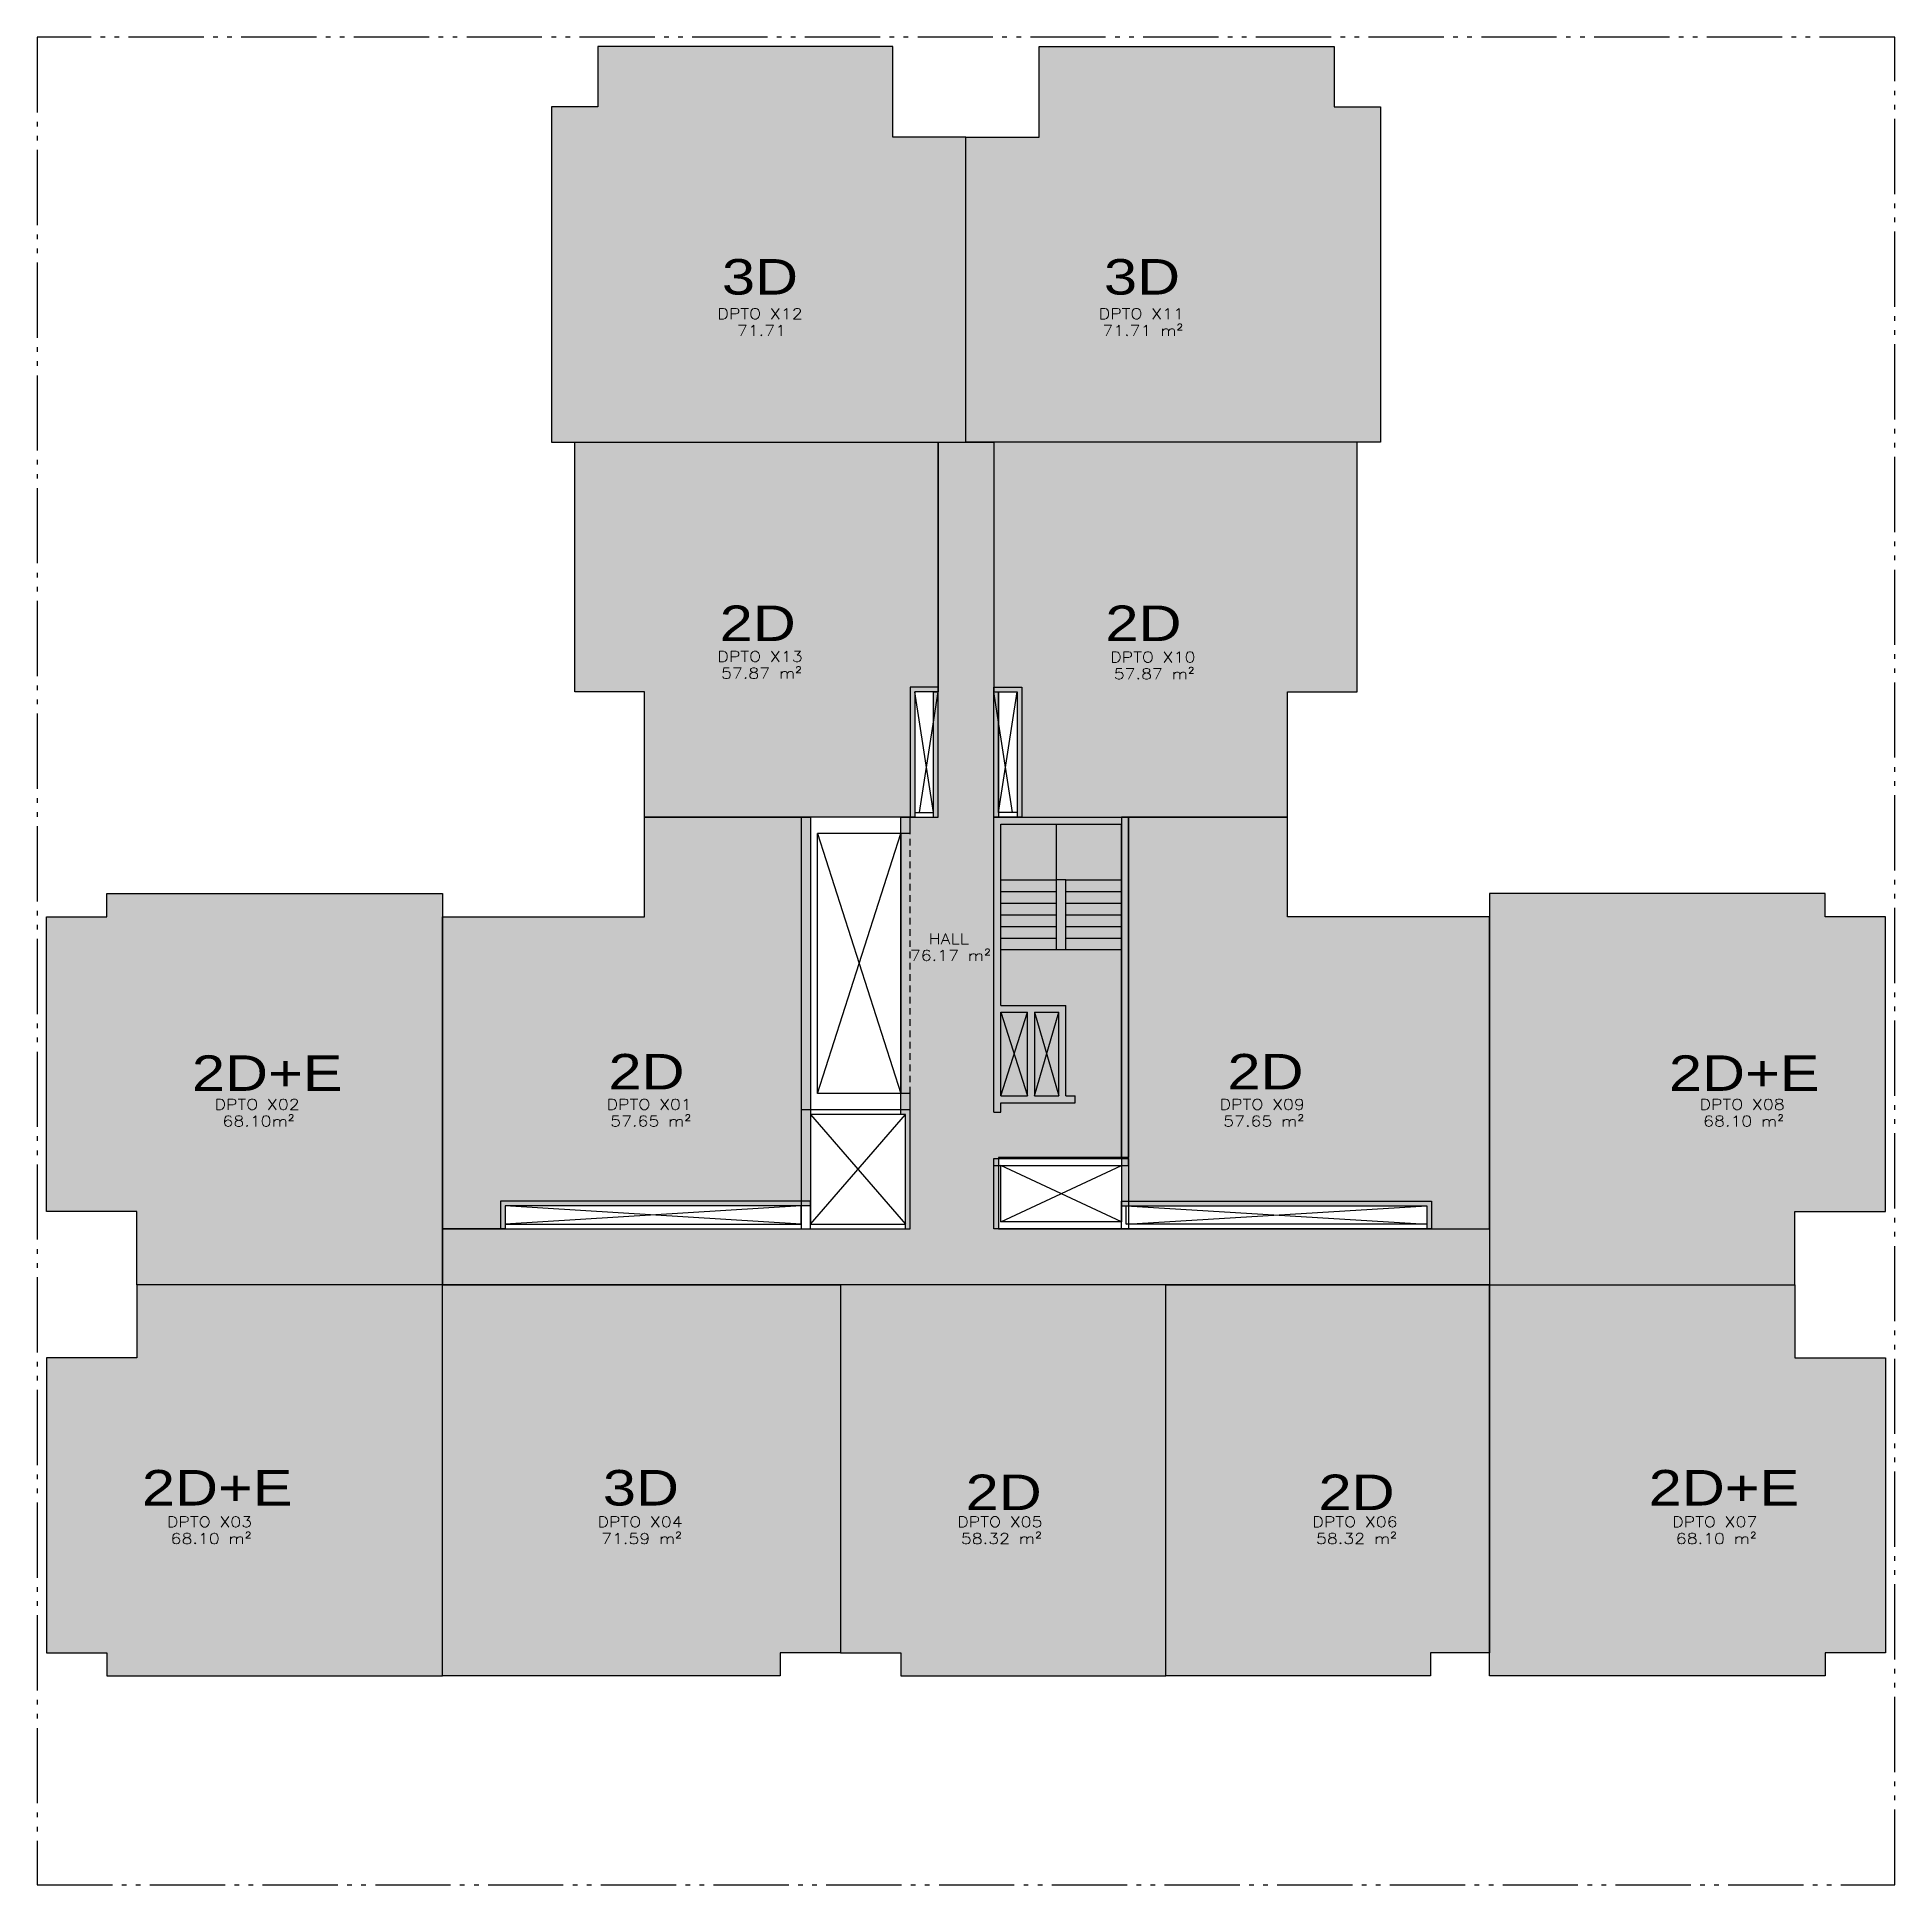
# Model space of a CAD drawing. Extents: x 279971 to 562461, y 8661571 to 17323282.
# Drawn here: x 281403.92 to 281443.92, y 8661570.96 to 8661610.75 of the extents above; entities outside this region: 2.
import ezdxf
from ezdxf.enums import TextEntityAlignment as Align

# ---------------------------------------------------------------- set-up
doc = ezdxf.new("R2010")
doc.units = 0
doc.header["$LTSCALE"] = 0.045
doc.linetypes.add('ACAD_ISO05W100', pattern=[33, 24, -3, 0, -3, 0, -3])
doc.linetypes.add('HIDDEN2', pattern=[4.7625, 3.175, -1.5875])
doc.layers.get('0').update_dxf_attribs({"linetype": 'CONTINUOUS'})
for name, color, linetype in [('LINEA PERIMETRAL LEVANTAMIENTO', 3, 'ACAD_ISO05W100'), ('MA_0.10', 1, 'CONTINUOUS'), ('MA_0.40', 4, 'CONTINUOUS'), ('MA_MEMBRETE', 1, 'CONTINUOUS'), ('MA_MUROS', 5, 'CONTINUOUS'), ('MA_PROYECCCIONES VIGAS', 1, 'HIDDEN2'), ('MA_TEXTO 1', 3, 'CONTINUOUS')]:
    doc.layers.add(name, color=color, linetype=linetype)
doc.layers.add('MA_AREAS', color=113, linetype='CONTINUOUS', plot=False)
doc.styles.add('ROMANS', font='romans.shx')
doc.styles.add('SAS', font='sanss___.ttf')

# ---------------------------------------------------------------- blocks, each defined once
blk = doc.blocks.new('A$C01D71694')
at = {"layer": 'MA_0.10', "ltscale": 0.25}
for p, q in [((1.35, 1.55), (1.35, 2.75)), ((1.6, 1.55), (1.6, 2.75)), ((1.85, 1.55), (1.85, 2.75)), ((2.1, 1.55), (2.1, 2.75)), ((2.35, 1.55), (2.35, 2.75)), ((2.6, 1.55), (2.6, 2.75)), ((2.85, 1.55), (2.85, 2.75)), ((1.35, 1.35), (0.15, 1.35)), ((2.85, 1.55), (1.35, 1.55)), ((1.35, 1.55), (1.35, 1.35)), ((2.85, 1.35), (1.35, 1.35)), ((1.35, 0.15), (1.35, 1.35)), ((1.6, 0.15), (1.6, 1.35)), ((1.85, 0.15), (1.85, 1.35)), ((2.1, 0.15), (2.1, 1.35)), ((2.35, 0.15), (2.35, 1.35)), ((2.6, 0.15), (2.6, 1.35)), ((2.85, 1.35), (2.85, 1.55)), ((2.85, 0.15), (2.85, 1.35)), ((6, 0.875), (4.2, 1.4)), ((4.2, 0.875), (6, 1.4)), ((4.2, 0.15), (6, 0.725)), ((6, 0.15), (4.2, 0.725))]:
    blk.add_line(p, q, dxfattribs=at)
at = {"layer": 'MA_MUROS', "ltscale": 0.25}
for p, q in [((7.5, 2.9), (0, 2.9)), ((0, 0), (0, 2.9)), ((7.5, 0), (7.5, 2.9)), ((7.35, 2.75), (0.15, 2.75)), ((0.15, 0.15), (0.15, 2.75)), ((7.35, 0), (7.35, 2.75)), ((6.15, 1.75), (6, 1.75)), ((6, 1.55), (6, 1.75)), ((6.15, 0.15), (6.15, 1.75)), ((6, 1.55), (4.05, 1.55)), ((4.05, 0.15), (4.05, 1.55)), ((6, 1.4), (4.2, 1.4)), ((4.2, 0.875), (4.2, 1.4)), ((6, 0.875), (6, 1.4)), ((4.2, 0.875), (6, 0.875)), ((4.2, 0.15), (4.2, 0.725)), ((6, 0.725), (4.2, 0.725)), ((6, 0.15), (6, 0.725)), ((4.05, 0.15), (0.15, 0.15)), ((6, 0.15), (4.2, 0.15)), ((6.35, 0.15), (6.15, 0.15)), ((6.35, 0), (6.35, 0.15)), ((6.35, 0), (0, 0)), ((7.5, 0), (7.35, 0))]:
    blk.add_line(p, q, dxfattribs=at)
blk = doc.blocks.new('A$C160D215D')
at = {"layer": 'MA_0.10', "ltscale": 0.25}
for p, q in [((0.35, 2), (5.95, 0.2)), ((5.95, 2), (0.35, 0.2)), ((5.95, 0.2), (0.35, 0.2))]:
    blk.add_line(p, q, dxfattribs=at)
at = {"layer": 'MA_MUROS', "ltscale": 0.25}
for p, q in [((6.3, 2.35), (0, 2.35)), ((0, 0), (0, 2.35)), ((6.3, 0), (6.3, 2.35)), ((0.35, 2), (5.95, 2)), ((0.35, 0), (0.35, 2)), ((5.95, 0), (5.95, 2)), ((0, 0), (0.35, 0)), ((5.95, 0), (6.3, 0))]:
    blk.add_line(p, q, dxfattribs=at)
at = {"layer": 'MA_PROYECCCIONES VIGAS'}
blk.add_line((0.35, 0), (5.95, 0), dxfattribs=at)

msp = doc.modelspace()

# ---------------------------------------------------------------- hatches: boundary and pattern name
at = {"ltscale": 0.25, "true_color": 0xffd1a3}
h = msp.add_hatch(color=41, dxfattribs=at)
h.dxf.hatch_style = 1
edge = h.paths.add_edge_path()
edge.add_line((279970.726, 8661662.108), (279976.026, 8661662.108))
edge.add_line((279976.026, 8661662.108), (279976.026, 8661662.608))
edge.add_line((279976.026, 8661662.608), (279978.826, 8661662.608))
edge.add_line((279978.826, 8661662.608), (279978.826, 8661656.108))
edge.add_line((279978.826, 8661656.108), (279973.526, 8661656.108))
edge.add_line((279973.526, 8661656.108), (279973.526, 8661653.108))
edge.add_line((279973.526, 8661653.108), (279970.576, 8661653.108))
edge.add_line((279970.576, 8661653.108), (279970.576, 8661662.108))
at = {"ltscale": 0.25, "true_color": 0xffffb3}
h = msp.add_hatch(color=51, dxfattribs=at)
h.dxf.hatch_style = 1
h.paths.add_polyline_path([(281423.919, 8661602.021), (281423.919, 8661608.596), (281422.344, 8661608.596), (281422.344, 8661610.546), (281415.994, 8661610.546), (281415.994, 8661609.246), (281414.994, 8661609.246), (281414.994, 8661602.021), (281417.063, 8661602.021)])
h = msp.add_hatch(color=51, dxfattribs=at)
h.dxf.hatch_style = 1
h.paths.add_polyline_path([(281423.919, 8661602.021), (281423.919, 8661608.596), (281425.494, 8661608.596), (281425.494, 8661610.546), (281431.844, 8661610.546), (281431.844, 8661609.246), (281432.844, 8661609.246), (281432.844, 8661602.021), (281431.451, 8661602.021)])
at = {"ltscale": 0.25, "true_color": 0x969696}
h = msp.add_hatch(color=252, dxfattribs=at)
h.dxf.hatch_style = 1
h.paths.add_polyline_path([(281423.319, 8661602.021), (281424.519, 8661602.021), (281424.519, 8661596.646), (281424.619, 8661596.646), (281424.619, 8661593.946), (281425.019, 8661593.946), (281427.419, 8661593.946), (281427.419, 8661586.621), (281424.619, 8661586.621), (281424.619, 8661585.081), (281435.194, 8661585.081), (281435.194, 8661583.881), (281412.644, 8661583.881), (281412.644, 8661585.081), (281422.619, 8661585.081), (281422.619, 8661587.546), (281422.519, 8661587.546), (281422.519, 8661593.946), (281423.219, 8661593.946), (281423.219, 8661596.646), (281423.319, 8661596.646)])
at = {"ltscale": 0.25, "true_color": 0xffd4a8}
h = msp.add_hatch(color=41, dxfattribs=at)
h.dxf.hatch_style = 1
h.paths.add_polyline_path([(281423.319, 8661602.021), (281423.319, 8661596.646), (281422.819, 8661596.646), (281422.819, 8661593.946), (281416.994, 8661593.946), (281416.994, 8661596.646), (281415.494, 8661596.646), (281415.494, 8661602.021)])
h = msp.add_hatch(color=41, dxfattribs=at)
h.dxf.hatch_style = 1
h.paths.add_polyline_path([(281424.519, 8661602.021), (281424.519, 8661596.646), (281425.019, 8661596.646), (281425.019, 8661593.946), (281430.844, 8661593.946), (281430.844, 8661596.646), (281432.344, 8661596.646), (281432.344, 8661602.021)])
h = msp.add_hatch(color=41, dxfattribs=at)
h.dxf.hatch_style = 1
h.paths.add_polyline_path([(281412.644, 8661591.806), (281416.994, 8661591.806), (281416.994, 8661593.946), (281420.569, 8661593.946), (281420.569, 8661585.581), (281413.994, 8661585.581), (281413.994, 8661585.081), (281412.644, 8661585.081)])
h = msp.add_hatch(color=41, dxfattribs=at)
h.dxf.hatch_style = 1
h.paths.add_polyline_path([(281435.194, 8661591.806), (281430.844, 8661591.806), (281430.844, 8661593.946), (281427.269, 8661593.946), (281427.269, 8661585.581), (281433.844, 8661585.581), (281433.844, 8661585.081), (281435.194, 8661585.081)])
at = {"ltscale": 0.25, "true_color": 0xffff70}
h = msp.add_hatch(color=51, dxfattribs=at)
h.dxf.hatch_style = 1
h.paths.add_polyline_path([(281412.644, 8661583.881), (281406.069, 8661583.881), (281406.069, 8661585.456), (281404.119, 8661585.456), (281404.119, 8661591.806), (281405.419, 8661591.806), (281405.419, 8661592.306), (281412.644, 8661592.306)])
h = msp.add_hatch(color=51, dxfattribs=at)
h.dxf.hatch_style = 1
h.paths.add_polyline_path([(281435.194, 8661583.881), (281441.769, 8661583.881), (281441.769, 8661585.456), (281443.719, 8661585.456), (281443.719, 8661591.806), (281442.419, 8661591.806), (281442.419, 8661592.306), (281435.194, 8661592.306), (281435.194, 8661591.806)])
h = msp.add_hatch(color=51, dxfattribs=at)
h.dxf.hatch_style = 1
h.paths.add_polyline_path([(281412.644, 8661583.881), (281406.069, 8661583.881), (281406.069, 8661582.306), (281404.119, 8661582.306), (281404.119, 8661575.956), (281405.419, 8661575.956), (281405.419, 8661575.456), (281412.644, 8661575.456)])
at = {"ltscale": 0.25, "true_color": 0xffffb3}
h = msp.add_hatch(color=51, dxfattribs=at)
h.dxf.hatch_style = 1
h.paths.add_polyline_path([(281412.644, 8661583.881), (281419.269, 8661583.881), (281421.219, 8661583.881), (281421.219, 8661575.956), (281419.919, 8661575.956), (281419.919, 8661575.456), (281412.644, 8661575.456)])
at = {"ltscale": 0.25, "true_color": 0xffd4a8}
h = msp.add_hatch(color=41, dxfattribs=at)
h.dxf.hatch_style = 1
h.paths.add_polyline_path([(281428.219, 8661583.881), (281424.019, 8661583.881), (281421.219, 8661583.881), (281421.219, 8661575.956), (281422.519, 8661575.956), (281422.519, 8661575.456), (281428.219, 8661575.456)])
h = msp.add_hatch(color=41, dxfattribs=at)
h.dxf.hatch_style = 1
h.paths.add_polyline_path([(281428.219, 8661583.881), (281432.394, 8661583.881), (281435.194, 8661583.881), (281435.194, 8661575.956), (281433.919, 8661575.956), (281433.919, 8661575.456), (281428.219, 8661575.456)])
at = {"ltscale": 0.25, "true_color": 0xffff70}
h = msp.add_hatch(color=51, dxfattribs=at)
h.dxf.hatch_style = 1
h.paths.add_polyline_path([(281435.194, 8661583.881), (281441.769, 8661583.881), (281441.769, 8661582.306), (281443.719, 8661582.306), (281443.719, 8661575.956), (281442.419, 8661575.956), (281442.419, 8661575.456), (281435.194, 8661575.456), (281435.194, 8661575.956)])

# ---------------------------------------------------------------- linework, layer by layer
at = {"layer": 'LINEA PERIMETRAL LEVANTAMIENTO', "ltscale": 1.5}
msp.add_lwpolyline([(281403.919, 8661570.956), (281443.919, 8661570.956), (281443.919, 8661610.746), (281403.919, 8661610.746)], close=True, dxfattribs=at)
at = {"layer": 'MA_0.10', "ltscale": 0.25}
for p, q in [((281423.219, 8661594.046), (281422.819, 8661596.646)), ((281422.919, 8661594.046), (281423.319, 8661596.646)), ((281424.919, 8661594.046), (281424.519, 8661596.646)), ((281424.619, 8661594.046), (281425.019, 8661596.646)), ((281420.569, 8661585.181), (281422.619, 8661587.546)), ((281420.569, 8661587.546), (281422.619, 8661585.181)), ((281424.669, 8661585.231), (281427.269, 8661586.446)), ((281427.269, 8661585.231), (281424.669, 8661586.446)), ((281420.369, 8661585.181), (281413.994, 8661585.581)), ((281420.369, 8661585.581), (281413.994, 8661585.181)), ((281427.369, 8661585.181), (281433.844, 8661585.581)), ((281427.369, 8661585.581), (281433.844, 8661585.181))]:
    msp.add_line(p, q, dxfattribs=at)
at = {"layer": 'MA_AREAS', "ltscale": 0.25}
msp.add_lwpolyline([(281423.319, 8661602.021), (281424.519, 8661602.021), (281424.519, 8661596.646), (281424.619, 8661596.646), (281424.619, 8661593.946), (281425.019, 8661593.946), (281427.419, 8661593.946), (281427.419, 8661586.621), (281424.619, 8661586.621), (281424.619, 8661585.081), (281435.194, 8661585.081), (281435.194, 8661583.881), (281412.644, 8661583.881), (281412.644, 8661585.081), (281422.619, 8661585.081), (281422.619, 8661587.546), (281422.519, 8661587.546), (281422.519, 8661593.946), (281423.219, 8661593.946), (281423.219, 8661596.646), (281423.319, 8661596.646)], close=True, dxfattribs=at)
at = {"layer": 'MA_MUROS', "ltscale": 0.25}
for points in [[(562447.239, 17323282.075), (562448.439, 17323282.075), (562448.439, 17323260.785), (562460.564, 17323260.785), (562460.564, 17323259.585), (562435.114, 17323259.585), (562435.114, 17323260.785), (562447.239, 17323260.785)], [(281423.919, 8661602.021), (281423.919, 8661608.596), (281422.344, 8661608.596), (281422.344, 8661610.546), (281415.994, 8661610.546), (281415.994, 8661609.246), (281414.994, 8661609.246), (281414.994, 8661602.021), (281417.063, 8661602.021), (281417.063, 8661602.021)], [(281423.919, 8661602.021), (281423.919, 8661608.596), (281425.494, 8661608.596), (281425.494, 8661610.546), (281431.844, 8661610.546), (281431.844, 8661609.246), (281432.844, 8661609.246), (281432.844, 8661602.021), (281431.451, 8661602.021), (281431.451, 8661602.021)], [(281423.319, 8661602.021), (281423.319, 8661596.646), (281422.819, 8661596.646), (281422.819, 8661593.946), (281416.994, 8661593.946), (281416.994, 8661596.646), (281415.494, 8661596.646), (281415.494, 8661602.021)], [(281424.519, 8661602.021), (281424.519, 8661596.646), (281425.019, 8661596.646), (281425.019, 8661593.946), (281430.844, 8661593.946), (281430.844, 8661596.646), (281432.344, 8661596.646), (281432.344, 8661602.021)], [(281422.719, 8661596.746), (281422.719, 8661593.946), (281423.319, 8661593.946), (281423.319, 8661596.746)], [(281422.819, 8661596.646), (281422.819, 8661594.046), (281423.219, 8661594.046), (281423.219, 8661596.646)], [(281425.119, 8661596.746), (281425.119, 8661593.946), (281424.519, 8661593.946), (281424.519, 8661596.746)], [(281425.019, 8661596.646), (281425.019, 8661594.046), (281424.619, 8661594.046), (281424.619, 8661596.646)], [(281412.644, 8661591.806), (281416.994, 8661591.806), (281416.994, 8661593.946), (281420.569, 8661593.946), (281420.569, 8661585.581), (281413.994, 8661585.581), (281413.994, 8661585.081), (281412.644, 8661585.081)], [(281435.194, 8661591.806), (281430.844, 8661591.806), (281430.844, 8661593.946), (281427.269, 8661593.946), (281427.269, 8661585.581), (281433.844, 8661585.581), (281433.844, 8661585.081), (281435.194, 8661585.081)], [(281412.644, 8661583.881), (281406.069, 8661583.881), (281406.069, 8661585.456), (281404.119, 8661585.456), (281404.119, 8661591.806), (281405.419, 8661591.806), (281405.419, 8661592.306), (281412.644, 8661592.306)], [(281435.194, 8661583.881), (281441.769, 8661583.881), (281441.769, 8661585.456), (281443.719, 8661585.456), (281443.719, 8661591.806), (281442.419, 8661591.806), (281442.419, 8661592.306), (281435.194, 8661592.306), (281435.194, 8661591.806), (281435.194, 8661591.806)], [(281422.719, 8661587.646), (281420.369, 8661587.646), (281420.369, 8661585.081), (281422.719, 8661585.081)], [(281422.619, 8661587.546), (281420.569, 8661587.546), (281420.569, 8661585.181), (281422.619, 8661585.181)], [(281427.419, 8661585.081), (281424.519, 8661585.081), (281424.519, 8661586.596), (281427.419, 8661586.596)], [(281427.269, 8661585.231), (281424.669, 8661585.231), (281424.669, 8661586.446), (281427.269, 8661586.446)], [(281413.894, 8661585.081), (281420.569, 8661585.081), (281420.569, 8661585.681), (281413.894, 8661585.681)], [(281433.944, 8661585.081), (281427.269, 8661585.081), (281427.269, 8661585.681), (281433.944, 8661585.681)], [(281413.994, 8661585.181), (281420.369, 8661585.181), (281420.369, 8661585.581), (281413.994, 8661585.581)], [(281433.844, 8661585.181), (281427.369, 8661585.181), (281427.369, 8661585.581), (281433.844, 8661585.581)], [(281412.644, 8661583.881), (281406.069, 8661583.881), (281406.069, 8661582.306), (281404.119, 8661582.306), (281404.119, 8661575.956), (281405.419, 8661575.956), (281405.419, 8661575.456), (281412.644, 8661575.456)], [(281412.644, 8661583.881), (281419.269, 8661583.881), (281419.269, 8661583.881), (281421.219, 8661583.881), (281421.219, 8661575.956), (281419.919, 8661575.956), (281419.919, 8661575.456), (281412.644, 8661575.456)], [(281428.219, 8661583.881), (281424.019, 8661583.881), (281424.019, 8661583.881), (281421.219, 8661583.881), (281421.219, 8661575.956), (281422.519, 8661575.956), (281422.519, 8661575.456), (281428.219, 8661575.456)], [(281428.219, 8661583.881), (281432.394, 8661583.881), (281432.394, 8661583.881), (281435.194, 8661583.881), (281435.194, 8661575.956), (281433.919, 8661575.956), (281433.919, 8661575.456), (281428.219, 8661575.456)], [(281435.194, 8661583.881), (281441.769, 8661583.881), (281441.769, 8661582.306), (281443.719, 8661582.306), (281443.719, 8661575.956), (281442.419, 8661575.956), (281442.419, 8661575.456), (281435.194, 8661575.456), (281435.194, 8661575.956), (281435.194, 8661575.956)]]:
    msp.add_lwpolyline(points, close=True, dxfattribs=at)

# ---------------------------------------------------------------- block references
for name, p, rotation in [('A$C160D215D', (281422.719, 8661587.646), 90), ('A$C01D71694', (281424.519, 8661593.946), 270)]:
    msp.add_blockref(name, p, dxfattribs=dict(at, rotation=rotation))

# ---------------------------------------------------------------- texts
at = {"layer": 'MA_0.40', "style": 'ROMANS', "width": 1.2}
for s, p in [('DPTO X12', (281419.485, 8661604.676)), ('DPTO X11', (281427.696, 8661604.676)), ('DPTO X13', (281419.485, 8661597.295)), ('DPTO X10', (281427.942, 8661597.281)), ('HALL', (281423.551, 8661591.217)), ('DPTO X02', (281408.656, 8661587.648)), ('DPTO X01', (281417.099, 8661587.648)), ('DPTO X09', (281430.298, 8661587.648)), ('DPTO X08', (281440.631, 8661587.648)), ('DPTO X03', (281407.632, 8661578.659)), ('DPTO X04', (281416.902, 8661578.659)), ('DPTO X05', (281424.65, 8661578.659)), ('DPTO X06', (281432.296, 8661578.659)), ('DPTO X07', (281440.043, 8661578.659))]:
    msp.add_text(s, height=0.2286, dxfattribs=at).set_placement(p, align=Align.CENTER)
at = {"layer": 'MA_MEMBRETE', "color": 3, "extrusion": (0, 0, -1), "style": 'SAS', "text_generation_flag": 2, "width": 1.2}
for s, p in [('3D', (-281418.664, 8661605.585)), ('3D', (-281426.89, 8661605.585)), ('2D', (-281418.615, 8661598.124)), ('2D', (-281426.921, 8661598.124)), ('2D+E', (-281407.251, 8661588.437)), ('2D', (-281416.22, 8661588.467)), ('2D', (-281429.548, 8661588.467)), ('2D+E', (-281439.054, 8661588.437)), ('2D+E', (-281406.174, 8661579.508)), ('3D', (-281416.1, 8661579.508)), ('2D', (-281423.911, 8661579.409)), ('2D', (-281431.509, 8661579.409)), ('2D+E', (-281438.619, 8661579.508))]:
    msp.add_text(s, height=0.765, dxfattribs=at).set_placement(p, align=Align.MIDDLE_LEFT)
at = {"layer": 'MA_TEXTO 1', "style": 'ROMANS', "width": 1.2}
for s, p in [('71.71', (281419.515, 8661604.43)), ('71.71 m²', (281427.726, 8661604.43)), ('57.87 m²', (281419.515, 8661597.049)), ('57.87 m²', (281427.971, 8661597.036)), ('76.17 m²', (281423.581, 8661590.971)), ('68.10m²', (281408.685, 8661587.403)), ('57.65 m²', (281417.128, 8661587.403)), ('57.65 m²', (281430.328, 8661587.403)), ('68.10 m²', (281440.661, 8661587.403)), ('68.10 m²', (281407.662, 8661578.414)), ('71.59 m²', (281416.932, 8661578.414)), ('58.32 m²', (281424.679, 8661578.414)), ('58.32 m²', (281432.325, 8661578.414)), ('68.10 m²', (281440.073, 8661578.414))]:
    msp.add_text(s, height=0.2286, dxfattribs=at).set_placement(p, align=Align.MIDDLE_CENTER)

doc.saveas('drawing.dxf')
